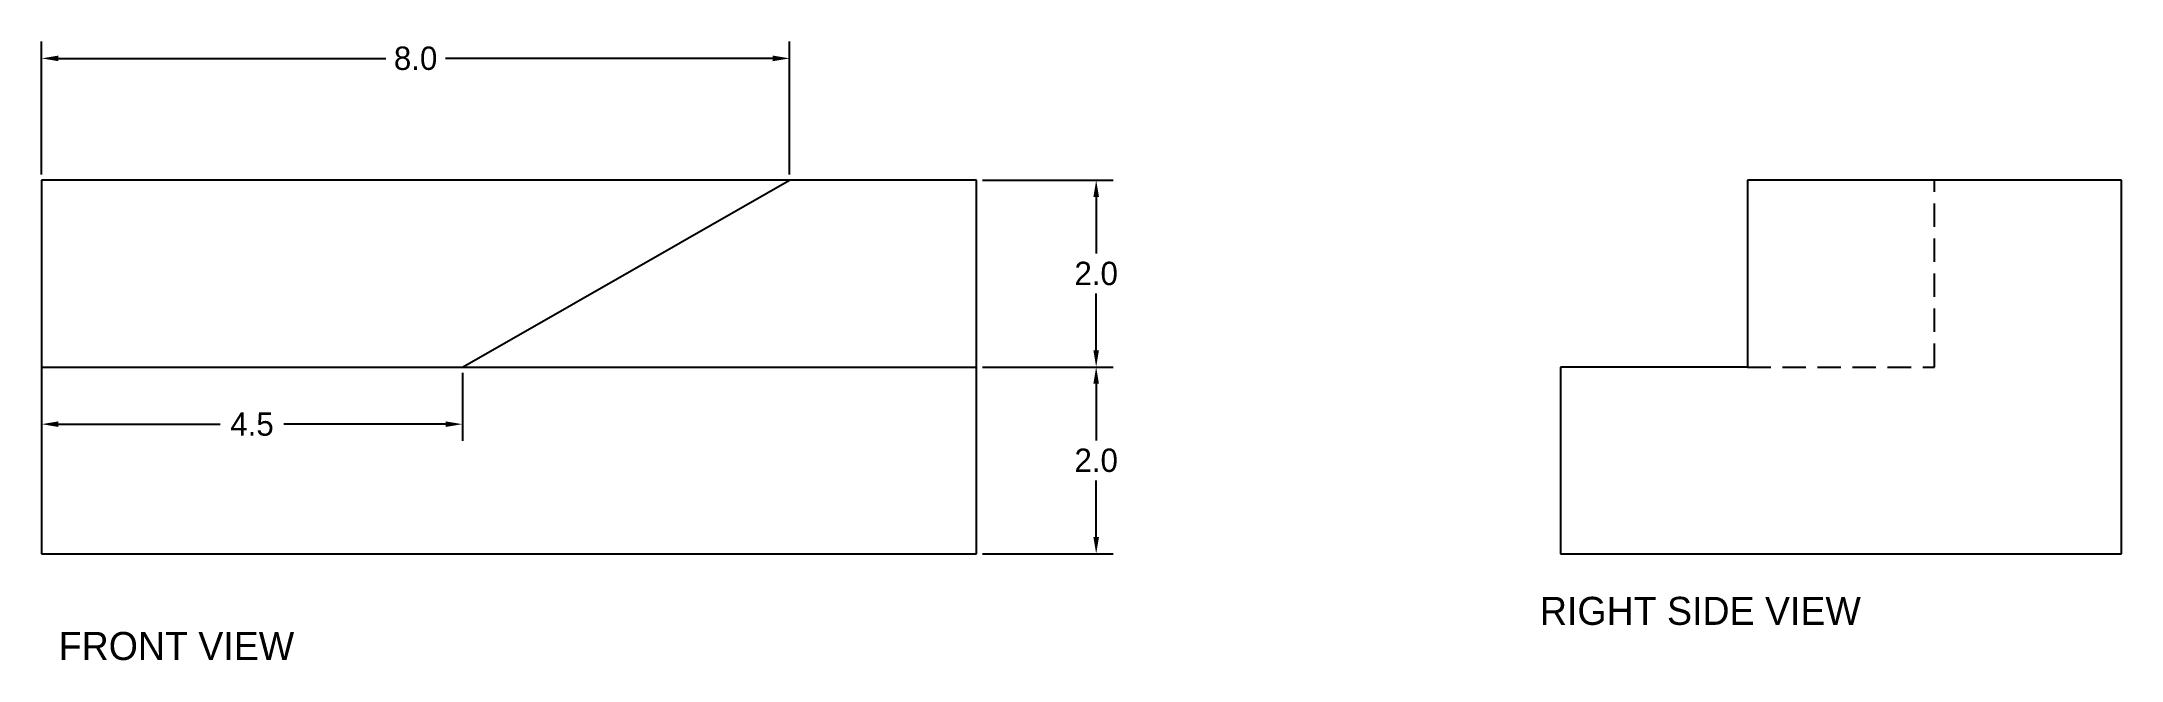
# Model space of a CAD drawing. Header units: inches. Extents: x 1 to 23.3, y 0.6 to 7.2.
import ezdxf

# ---------------------------------------------------------------- set-up
doc = ezdxf.new("R2010")
doc.units = ezdxf.units.IN
doc.header["$MEASUREMENT"] = 0
doc.linetypes.add('HIDDEN', pattern=[0.375, 0.25, -0.125])
doc.dimstyles.get("Standard").update_dxf_attribs({"dimtxt": 0.25, "dimasz": 0.18, "dimexe": 0.18, "dimexo": 0.0625, "dimgap": 0.09, "dimtad": 0, "dimtih": 1, "dimtoh": 1, "dimdec": 1, "dimzin": 0, "dimdsep": 46, "dimtxsty": 'Standard', "dimcen": 0.09, "dimadec": 0, "dimazin": 0, "dimtfac": 1, "dimtdec": 1, "dimtofl": 0, "dimtmove": 0, "dimatfit": 3, "dimfxl": 1, "dimtolj": 1, "dimtzin": 0, "dimarcsym": 0})

# ---------------------------------------------------------------- blocks, each defined once
blk = doc.blocks.new('*D2')
at = {"color": 0, "lineweight": -2}
for p, q in [((11.073, 3.757), (12.47, 3.757)), ((12.29, 3.577), (12.29, 2.972)), ((12.29, 1.937), (12.29, 2.542)), ((11.073, 1.757), (12.47, 1.757))]:
    blk.add_line(p, q, dxfattribs=at)
at = {"color": 0}
for points in [[(12.26, 3.577), (12.32, 3.577), (12.29, 3.757)], [(12.26, 1.937), (12.32, 1.937), (12.29, 1.757)]]:
    blk.add_solid(points, dxfattribs=at)
at = {"layer": 'Defpoints', "color": 0}
for p in [(11.011, 3.757), (11.011, 1.757), (12.29, 1.757)]:
    blk.add_point(p, dxfattribs=at)
at = {"color": 0, "insert": (12.29, 2.757), "char_height": 0.25, "attachment_point": 5}
blk.add_mtext('\\A1;2.0', dxfattribs=at)
blk = doc.blocks.new('*D3')
at = {"color": 0, "lineweight": -2}
for p, q in [((11.073, 5.757), (12.47, 5.757)), ((12.29, 5.577), (12.29, 4.972)), ((12.29, 3.937), (12.29, 4.542)), ((11.073, 3.757), (12.47, 3.757))]:
    blk.add_line(p, q, dxfattribs=at)
at = {"color": 0}
for points in [[(12.26, 5.577), (12.32, 5.577), (12.29, 5.757)], [(12.26, 3.937), (12.32, 3.937), (12.29, 3.757)]]:
    blk.add_solid(points, dxfattribs=at)
at = {"layer": 'Defpoints', "color": 0}
for p in [(11.011, 5.757), (11.011, 3.757), (12.29, 3.757)]:
    blk.add_point(p, dxfattribs=at)
at = {"color": 0, "insert": (12.29, 4.757), "char_height": 0.25, "attachment_point": 5}
blk.add_mtext('\\A1;2.0', dxfattribs=at)
blk = doc.blocks.new('*D4')
at = {"color": 0, "lineweight": -2}
for p, q in [((1.011, 5.819), (1.011, 7.24)), ((9.011, 5.819), (9.011, 7.24)), ((1.191, 7.06), (4.691, 7.06)), ((8.831, 7.06), (5.33, 7.06))]:
    blk.add_line(p, q, dxfattribs=at)
at = {"color": 0}
for points in [[(1.191, 7.09), (1.191, 7.03), (1.011, 7.06)], [(8.831, 7.09), (8.831, 7.03), (9.011, 7.06)]]:
    blk.add_solid(points, dxfattribs=at)
at = {"layer": 'Defpoints', "color": 0}
for p in [(9.011, 7.06), (1.011, 5.757), (9.011, 5.757)]:
    blk.add_point(p, dxfattribs=at)
at = {"color": 0, "insert": (5.011, 7.06), "char_height": 0.25, "attachment_point": 5}
blk.add_mtext('\\A1;8.0', dxfattribs=at)
blk = doc.blocks.new('*D5')
at = {"color": 0, "lineweight": -2}
for p, q in [((1.011, 3.694), (1.011, 2.965)), ((5.511, 3.694), (5.511, 2.965)), ((1.191, 3.145), (2.921, 3.145)), ((5.331, 3.145), (3.601, 3.145))]:
    blk.add_line(p, q, dxfattribs=at)
at = {"color": 0}
for points in [[(1.191, 3.175), (1.191, 3.115), (1.011, 3.145)], [(5.331, 3.175), (5.331, 3.115), (5.511, 3.145)]]:
    blk.add_solid(points, dxfattribs=at)
at = {"layer": 'Defpoints', "color": 0}
for p in [(1.011, 3.757), (5.511, 3.757), (5.511, 3.145)]:
    blk.add_point(p, dxfattribs=at)
at = {"color": 0, "insert": (3.261, 3.145), "char_height": 0.25, "attachment_point": 5}
blk.add_mtext('\\A1;4.5', dxfattribs=at)

msp = doc.modelspace()

# ---------------------------------------------------------------- linework, layer by layer
for p, q in [((9.011, 5.757), (1.011, 5.757)), ((1.011, 5.757), (1.011, 3.757)), ((5.511, 3.757), (9.011, 5.757)), ((11.011, 5.757), (9.011, 5.757)), ((11.011, 3.757), (11.011, 5.757)), ((21.255, 5.757), (19.255, 5.757)), ((19.255, 5.757), (19.255, 3.757)), ((23.255, 5.757), (21.255, 5.757)), ((23.255, 1.757), (23.255, 5.757)), ((1.011, 3.757), (1.011, 1.757)), ((1.011, 3.757), (5.511, 3.757)), ((5.511, 3.757), (11.011, 3.757)), ((11.011, 1.757), (11.011, 3.757)), ((19.255, 3.757), (17.255, 3.757)), ((17.255, 3.757), (17.255, 1.757)), ((1.011, 1.757), (11.011, 1.757)), ((17.255, 1.757), (23.255, 1.757))]:
    msp.add_line(p, q)
at = {"linetype": 'HIDDEN'}
for p, q in [((21.255, 3.757), (21.255, 5.757)), ((19.255, 3.757), (21.255, 3.757))]:
    msp.add_line(p, q, dxfattribs=at)

# ---------------------------------------------------------------- texts
at = {"char_height": 0.3, "attachment_point": 1}
for s, insert, width in [('RIGHT SIDE VIEW', (17.036, 1.297), 6.35936), ('FRONT VIEW', (1.194, 0.921), 10.05594)]:
    msp.add_mtext(s, dxfattribs=dict(at, insert=insert, width=width))

# ---------------------------------------------------------------- dimensions: what is measured, and where the dimension line sits
for base, p1, p2, picture, middle in [((9.011, 7.06), (1.011, 5.757), (9.011, 5.757), '*D4', (5.011, 7.06)), ((5.511, 3.145), (1.011, 3.757), (5.511, 3.757), '*D5', (3.261, 3.145))]:
    dim = msp.add_linear_dim(base=base, p1=p1, p2=p2, dimstyle='Standard')
    dim.commit()
    dim.dimension.update_dxf_attribs({"geometry": picture, "text_midpoint": middle})
for base, p1, p2, picture, middle in [((12.29, 3.757), (11.011, 5.757), (11.011, 3.757), '*D3', (12.29, 4.757)), ((12.29, 1.757), (11.011, 3.757), (11.011, 1.757), '*D2', (12.29, 2.757))]:
    dim = msp.add_linear_dim(base=base, p1=p1, p2=p2, angle=90, dimstyle='Standard')
    dim.commit()
    dim.dimension.update_dxf_attribs({"geometry": picture, "text_midpoint": middle})

doc.saveas('drawing.dxf')
